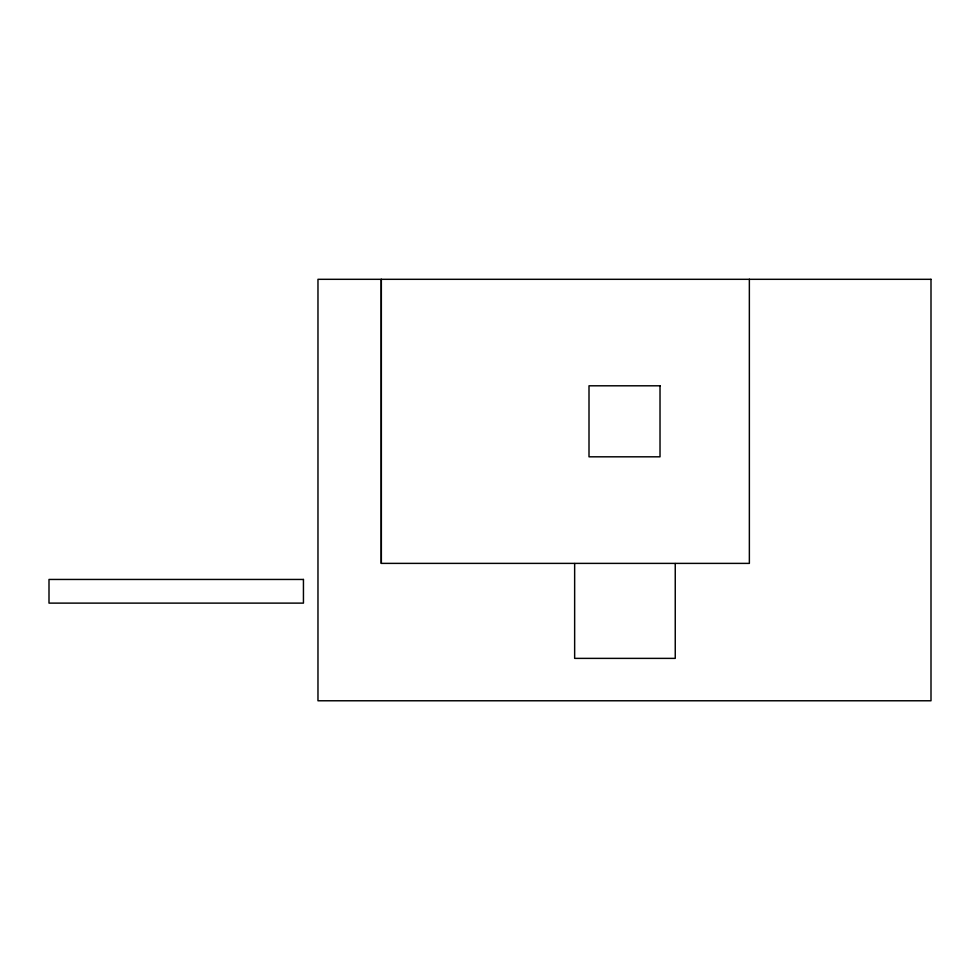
<?xml version="1.0" encoding="UTF-8"?>
<svg xmlns="http://www.w3.org/2000/svg" width="980" height="980" viewBox="0 0 980 980"><rect width="100%" height="100%" fill="white"/><g stroke="black" fill="none" stroke-linecap="round" stroke-linejoin="round"><path stroke-width="1.47" d="M381.306 563.39L381.306 279.227L381.318 563.378L749.369 563.39L749.357 279.227M675.245 563.537L675.245 658.376L574.648 658.376L574.648 563.537M931 279.312L317.973 279.312L317.973 700.774L931 700.774L931 279.312M660.018 385.802L589.005 385.802L589.005 456.815L660.018 456.815L660.018 385.802M303.445 579.45L49 579.45L49 603.116L303.445 603.116L303.445 579.45"/></g></svg>
